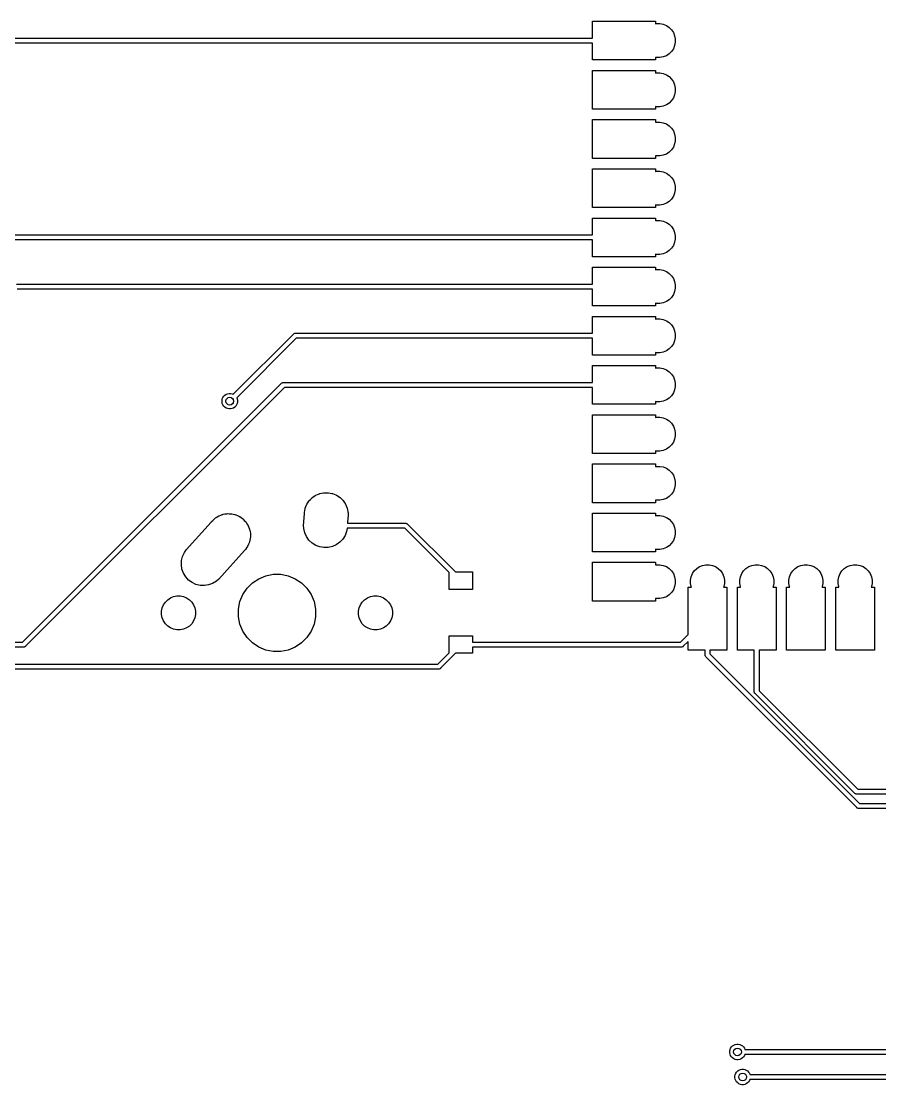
# Model space of a CAD drawing. Extents: x -662 to -203, y -195 to -58.
# Drawn here: x -588.7 to -544.3, y -112.5 to -57.6 of the extents above; entities that cross this region are included whole.
import ezdxf

# ---------------------------------------------------------------- set-up
doc = ezdxf.new("R2010")
doc.units = 0
doc.layers.add('BLACK', color=7, linetype='CONTINUOUS')

msp = doc.modelspace()

# ---------------------------------------------------------------- linework, layer by layer
at = {"layer": 'BLACK', "linetype": 'CONTINUOUS'}
for p, q in [((-559.18, -58.4708), (-559.18, -57.5978)), ((-559.18, -57.5978), (-555.93, -57.5978)), ((-555.93, -57.5978), (-555.93, -57.7348)), ((-555.93, -57.7348), (-555.864, -57.7215)), ((-555.864, -57.7215), (-555.691, -57.7215)), ((-555.691, -57.7215), (-555.522, -57.7552)), ((-555.522, -57.7552), (-555.362, -57.8212)), ((-555.362, -57.8212), (-555.219, -57.9171)), ((-555.219, -57.9171), (-555.097, -58.0392)), ((-555.097, -58.0392), (-555.001, -58.1827)), ((-555.001, -58.1827), (-554.935, -58.3422)), ((-614.316, -58.4708), (-559.18, -58.4708)), ((-559.18, -58.7248), (-614.269, -58.7248)), ((-559.18, -59.5978), (-559.18, -58.7248)), ((-554.935, -58.3422), (-554.901, -58.5115)), ((-554.901, -58.6841), (-554.935, -58.8534)), ((-554.901, -58.5115), (-554.901, -58.6841)), ((-555.219, -59.2785), (-555.362, -59.3744)), ((-555.097, -59.1564), (-555.219, -59.2785)), ((-555.001, -59.0129), (-555.097, -59.1564)), ((-554.935, -58.8534), (-555.001, -59.0129)), ((-555.93, -59.5978), (-559.18, -59.5978)), ((-555.864, -59.4741), (-555.93, -59.4608)), ((-555.93, -59.4608), (-555.93, -59.5978)), ((-555.691, -59.4741), (-555.864, -59.4741)), ((-555.522, -59.4404), (-555.691, -59.4741)), ((-555.362, -59.3744), (-555.522, -59.4404)), ((-559.18, -62.1378), (-559.18, -60.1378)), ((-559.18, -60.1378), (-555.93, -60.1378)), ((-555.93, -60.1378), (-555.93, -60.2748)), ((-555.93, -60.2748), (-555.864, -60.2615)), ((-555.864, -60.2615), (-555.691, -60.2615)), ((-555.691, -60.2615), (-555.522, -60.2952)), ((-555.522, -60.2952), (-555.362, -60.3612)), ((-555.362, -60.3612), (-555.219, -60.4571)), ((-555.219, -60.4571), (-555.097, -60.5792)), ((-555.097, -60.5792), (-555.001, -60.7227)), ((-555.001, -60.7227), (-554.935, -60.8822)), ((-554.935, -60.8822), (-554.901, -61.0515)), ((-554.935, -61.3934), (-555.001, -61.5529)), ((-554.901, -61.2241), (-554.935, -61.3934)), ((-554.901, -61.0515), (-554.901, -61.2241)), ((-555.864, -62.0141), (-555.93, -62.0008)), ((-555.93, -62.0008), (-555.93, -62.1378)), ((-555.691, -62.0141), (-555.864, -62.0141)), ((-555.522, -61.9804), (-555.691, -62.0141)), ((-555.362, -61.9144), (-555.522, -61.9804)), ((-555.219, -61.8185), (-555.362, -61.9144)), ((-555.097, -61.6964), (-555.219, -61.8185)), ((-555.001, -61.5529), (-555.097, -61.6964)), ((-555.93, -62.1378), (-559.18, -62.1378)), ((-559.18, -64.6778), (-559.18, -62.6778)), ((-559.18, -62.6778), (-555.93, -62.6778)), ((-555.93, -62.6778), (-555.93, -62.8148)), ((-555.93, -62.8148), (-555.864, -62.8015)), ((-555.864, -62.8015), (-555.691, -62.8015)), ((-555.691, -62.8015), (-555.522, -62.8352)), ((-555.522, -62.8352), (-555.362, -62.9012)), ((-555.362, -62.9012), (-555.219, -62.9971)), ((-555.219, -62.9971), (-555.097, -63.1192)), ((-555.097, -63.1192), (-555.001, -63.2627)), ((-555.001, -63.2627), (-554.935, -63.4222)), ((-554.935, -63.4222), (-554.901, -63.5915)), ((-554.901, -63.5915), (-554.901, -63.7641)), ((-555.097, -64.2364), (-555.219, -64.3585)), ((-555.001, -64.0929), (-555.097, -64.2364)), ((-554.935, -63.9334), (-555.001, -64.0929)), ((-554.901, -63.7641), (-554.935, -63.9334)), ((-555.93, -64.6778), (-559.18, -64.6778)), ((-555.864, -64.5541), (-555.93, -64.5408)), ((-555.93, -64.5408), (-555.93, -64.6778)), ((-555.691, -64.5541), (-555.864, -64.5541)), ((-555.522, -64.5204), (-555.691, -64.5541)), ((-555.362, -64.4544), (-555.522, -64.5204)), ((-555.219, -64.3585), (-555.362, -64.4544)), ((-559.18, -67.2178), (-559.18, -65.2178)), ((-559.18, -65.2178), (-555.93, -65.2178)), ((-555.93, -65.2178), (-555.93, -65.3548)), ((-555.93, -65.3548), (-555.864, -65.3415)), ((-555.864, -65.3415), (-555.691, -65.3415)), ((-555.691, -65.3415), (-555.522, -65.3752)), ((-555.522, -65.3752), (-555.362, -65.4412)), ((-555.362, -65.4412), (-555.219, -65.5371)), ((-555.219, -65.5371), (-555.097, -65.6592)), ((-555.097, -65.6592), (-555.001, -65.8027)), ((-555.001, -65.8027), (-554.935, -65.9622)), ((-554.935, -65.9622), (-554.901, -66.1315)), ((-554.901, -66.3041), (-554.935, -66.4734)), ((-554.901, -66.1315), (-554.901, -66.3041)), ((-555.362, -66.9944), (-555.522, -67.0604)), ((-555.219, -66.8985), (-555.362, -66.9944)), ((-555.097, -66.7764), (-555.219, -66.8985)), ((-555.001, -66.6329), (-555.097, -66.7764)), ((-554.935, -66.4734), (-555.001, -66.6329)), ((-555.93, -67.2178), (-559.18, -67.2178)), ((-555.864, -67.0941), (-555.93, -67.0808)), ((-555.93, -67.0808), (-555.93, -67.2178)), ((-555.691, -67.0941), (-555.864, -67.0941)), ((-555.522, -67.0604), (-555.691, -67.0941)), ((-559.18, -68.6308), (-559.18, -67.7578)), ((-559.18, -67.7578), (-555.93, -67.7578)), ((-555.93, -67.7578), (-555.93, -67.8948)), ((-555.93, -67.8948), (-555.864, -67.8815)), ((-555.864, -67.8815), (-555.691, -67.8815)), ((-555.691, -67.8815), (-555.522, -67.9152)), ((-555.522, -67.9152), (-555.362, -67.9812)), ((-555.362, -67.9812), (-555.219, -68.0771)), ((-555.219, -68.0771), (-555.097, -68.1992)), ((-605.426, -68.6308), (-559.18, -68.6308)), ((-555.097, -68.1992), (-555.001, -68.3427)), ((-555.001, -68.3427), (-554.935, -68.5022)), ((-554.935, -68.5022), (-554.901, -68.6715)), ((-559.18, -68.8848), (-605.379, -68.8848)), ((-559.18, -69.7578), (-559.18, -68.8848)), ((-555.001, -69.1729), (-555.097, -69.3164)), ((-554.935, -69.0134), (-555.001, -69.1729)), ((-554.901, -68.8441), (-554.935, -69.0134)), ((-554.901, -68.6715), (-554.901, -68.8441)), ((-555.864, -69.6341), (-555.93, -69.6208)), ((-555.93, -69.6208), (-555.93, -69.7578)), ((-555.691, -69.6341), (-555.864, -69.6341)), ((-555.522, -69.6004), (-555.691, -69.6341)), ((-555.362, -69.5344), (-555.522, -69.6004)), ((-555.219, -69.4385), (-555.362, -69.5344)), ((-555.097, -69.3164), (-555.219, -69.4385)), ((-555.93, -69.7578), (-559.18, -69.7578)), ((-559.18, -71.1708), (-559.18, -70.2978)), ((-559.18, -70.2978), (-555.93, -70.2978)), ((-555.93, -70.2978), (-555.93, -70.4348)), ((-555.93, -70.4348), (-555.864, -70.4215)), ((-555.864, -70.4215), (-555.691, -70.4215)), ((-555.691, -70.4215), (-555.522, -70.4552)), ((-555.522, -70.4552), (-555.362, -70.5212)), ((-555.362, -70.5212), (-555.219, -70.6171)), ((-555.219, -70.6171), (-555.097, -70.7392)), ((-555.097, -70.7392), (-555.001, -70.8827)), ((-588.916, -71.1708), (-559.18, -71.1708)), ((-555.001, -70.8827), (-554.935, -71.0422)), ((-554.935, -71.0422), (-554.901, -71.2115)), ((-554.901, -71.3841), (-554.935, -71.5534)), ((-554.901, -71.2115), (-554.901, -71.3841)), ((-559.18, -71.4248), (-588.869, -71.4248)), ((-559.18, -72.2978), (-559.18, -71.4248)), ((-555.097, -71.8564), (-555.219, -71.9785)), ((-555.001, -71.7129), (-555.097, -71.8564)), ((-554.935, -71.5534), (-555.001, -71.7129)), ((-555.93, -72.2978), (-559.18, -72.2978)), ((-555.864, -72.1741), (-555.93, -72.1608)), ((-555.93, -72.1608), (-555.93, -72.2978)), ((-555.691, -72.1741), (-555.864, -72.1741)), ((-555.522, -72.1404), (-555.691, -72.1741)), ((-555.362, -72.0744), (-555.522, -72.1404)), ((-555.219, -71.9785), (-555.362, -72.0744)), ((-559.18, -73.7108), (-559.18, -72.8378)), ((-559.18, -72.8378), (-555.93, -72.8378)), ((-555.93, -72.8378), (-555.93, -72.9748)), ((-555.93, -72.9748), (-555.864, -72.9615)), ((-555.864, -72.9615), (-555.691, -72.9615)), ((-555.691, -72.9615), (-555.522, -72.9952)), ((-555.522, -72.9952), (-555.362, -73.0612)), ((-555.362, -73.0612), (-555.219, -73.1571)), ((-555.219, -73.1571), (-555.097, -73.2792)), ((-555.097, -73.2792), (-555.001, -73.4227)), ((-555.001, -73.4227), (-554.935, -73.5822)), ((-554.935, -73.5822), (-554.901, -73.7515)), ((-577.722, -76.8572), (-574.617, -73.7524)), ((-574.47, -73.9648), (-577.542, -77.0369)), ((-574.617, -73.7524), (-574.613, -73.7476)), ((-574.613, -73.7476), (-574.593, -73.7317)), ((-574.593, -73.7317), (-574.571, -73.7199)), ((-574.571, -73.7199), (-574.547, -73.7126)), ((-574.547, -73.7126), (-574.529, -73.7108)), ((-574.529, -73.7108), (-574.523, -73.7102)), ((-574.529, -73.7108), (-574.529, -73.7108)), ((-574.523, -73.7102), (-574.516, -73.7108)), ((-574.516, -73.7108), (-559.18, -73.7108)), ((-559.18, -73.9648), (-574.47, -73.9648)), ((-559.18, -74.8378), (-559.18, -73.9648)), ((-554.935, -74.0934), (-555.001, -74.2529)), ((-554.901, -73.9241), (-554.935, -74.0934)), ((-554.901, -73.7515), (-554.901, -73.9241)), ((-555.522, -74.6804), (-555.691, -74.7141)), ((-555.362, -74.6144), (-555.522, -74.6804)), ((-555.219, -74.5185), (-555.362, -74.6144)), ((-555.097, -74.3964), (-555.219, -74.5185)), ((-555.001, -74.2529), (-555.097, -74.3964)), ((-555.93, -74.8378), (-559.18, -74.8378)), ((-555.864, -74.7141), (-555.93, -74.7008)), ((-555.93, -74.7008), (-555.93, -74.8378)), ((-555.691, -74.7141), (-555.864, -74.7141)), ((-559.18, -76.2508), (-559.18, -75.3778)), ((-559.18, -75.3778), (-555.93, -75.3778)), ((-555.93, -75.3778), (-555.93, -75.5148)), ((-555.93, -75.5148), (-555.864, -75.5015)), ((-555.864, -75.5015), (-555.691, -75.5015)), ((-555.691, -75.5015), (-555.522, -75.5352)), ((-555.522, -75.5352), (-555.362, -75.6012)), ((-555.362, -75.6012), (-555.219, -75.6971)), ((-555.219, -75.6971), (-555.097, -75.8192)), ((-588.595, -89.661), (-575.226, -76.2924)), ((-575.226, -76.2924), (-575.222, -76.2876)), ((-575.222, -76.2876), (-575.203, -76.2717)), ((-575.203, -76.2717), (-575.181, -76.2599)), ((-575.181, -76.2599), (-575.157, -76.2526)), ((-575.157, -76.2526), (-575.138, -76.2508)), ((-575.138, -76.2508), (-575.132, -76.2502)), ((-575.132, -76.2502), (-575.126, -76.2508)), ((-575.126, -76.2508), (-559.18, -76.2508)), ((-555.097, -75.8192), (-555.001, -75.9627)), ((-555.001, -75.9627), (-554.935, -76.1222)), ((-554.935, -76.1222), (-554.901, -76.2915)), ((-554.901, -76.2915), (-554.901, -76.4641)), ((-575.08, -76.5048), (-588.448, -89.8734)), ((-578.156, -76.9053), (-578.09, -76.8615)), ((-578.09, -76.8615), (-578.017, -76.8314)), ((-578.017, -76.8314), (-577.94, -76.816)), ((-577.94, -76.816), (-577.861, -76.816)), ((-577.861, -76.816), (-577.784, -76.8314)), ((-577.784, -76.8314), (-577.722, -76.8572)), ((-559.18, -76.5048), (-575.08, -76.5048)), ((-559.18, -77.3778), (-559.18, -76.5048)), ((-555.001, -76.7929), (-555.097, -76.9364)), ((-554.935, -76.6334), (-555.001, -76.7929)), ((-554.901, -76.4641), (-554.935, -76.6334)), ((-578.301, -77.1766), (-578.285, -77.0993)), ((-578.301, -77.2554), (-578.301, -77.1766)), ((-578.285, -77.3327), (-578.301, -77.2554)), ((-578.285, -77.0993), (-578.255, -77.0265)), ((-578.255, -77.4055), (-578.285, -77.3327)), ((-578.255, -77.0265), (-578.212, -76.961)), ((-578.212, -77.471), (-578.255, -77.4055)), ((-578.212, -76.961), (-578.156, -76.9053)), ((-577.546, -77.4055), (-577.59, -77.471)), ((-577.516, -77.3327), (-577.546, -77.4055)), ((-577.542, -77.0369), (-577.516, -77.0993)), ((-577.516, -77.0993), (-577.501, -77.1766)), ((-577.501, -77.2554), (-577.516, -77.3327)), ((-577.501, -77.1766), (-577.501, -77.2554)), ((-555.93, -77.3778), (-559.18, -77.3778)), ((-555.864, -77.2541), (-555.93, -77.2408)), ((-555.93, -77.2408), (-555.93, -77.3778)), ((-555.691, -77.2541), (-555.864, -77.2541)), ((-555.522, -77.2204), (-555.691, -77.2541)), ((-555.362, -77.1544), (-555.522, -77.2204)), ((-555.219, -77.0585), (-555.362, -77.1544)), ((-555.097, -76.9364), (-555.219, -77.0585)), ((-578.156, -77.5267), (-578.212, -77.471)), ((-578.09, -77.5705), (-578.156, -77.5267)), ((-578.017, -77.6006), (-578.09, -77.5705)), ((-577.94, -77.616), (-578.017, -77.6006)), ((-577.861, -77.616), (-577.94, -77.616)), ((-577.784, -77.6006), (-577.861, -77.616)), ((-577.711, -77.5705), (-577.784, -77.6006)), ((-577.646, -77.5267), (-577.711, -77.5705)), ((-577.59, -77.471), (-577.646, -77.5267)), ((-559.18, -79.9178), (-559.18, -77.9178)), ((-559.18, -77.9178), (-555.93, -77.9178)), ((-555.93, -77.9178), (-555.93, -78.0548)), ((-555.93, -78.0548), (-555.864, -78.0415)), ((-555.864, -78.0415), (-555.691, -78.0415)), ((-555.691, -78.0415), (-555.522, -78.0752)), ((-555.522, -78.0752), (-555.362, -78.1412)), ((-555.362, -78.1412), (-555.219, -78.2371)), ((-555.219, -78.2371), (-555.097, -78.3592)), ((-555.097, -78.3592), (-555.001, -78.5027)), ((-555.001, -78.5027), (-554.935, -78.6622)), ((-554.935, -78.6622), (-554.901, -78.8315)), ((-554.901, -79.0041), (-554.935, -79.1734)), ((-554.901, -78.8315), (-554.901, -79.0041)), ((-555.219, -79.5985), (-555.362, -79.6944)), ((-555.097, -79.4764), (-555.219, -79.5985)), ((-555.001, -79.3329), (-555.097, -79.4764)), ((-554.935, -79.1734), (-555.001, -79.3329)), ((-555.93, -79.9178), (-559.18, -79.9178)), ((-555.864, -79.7941), (-555.93, -79.7808)), ((-555.93, -79.7808), (-555.93, -79.9178)), ((-555.691, -79.7941), (-555.864, -79.7941)), ((-555.522, -79.7604), (-555.691, -79.7941)), ((-555.362, -79.6944), (-555.522, -79.7604)), ((-559.18, -82.4578), (-559.18, -80.4578)), ((-559.18, -80.4578), (-555.93, -80.4578)), ((-555.93, -80.4578), (-555.93, -80.5948)), ((-555.93, -80.5948), (-555.864, -80.5815)), ((-555.864, -80.5815), (-555.691, -80.5815)), ((-555.691, -80.5815), (-555.522, -80.6152)), ((-555.522, -80.6152), (-555.362, -80.6812)), ((-555.362, -80.6812), (-555.219, -80.7771)), ((-555.219, -80.7771), (-555.097, -80.8992)), ((-555.097, -80.8992), (-555.001, -81.0427)), ((-555.001, -81.0427), (-554.935, -81.2022)), ((-554.935, -81.2022), (-554.901, -81.3715)), ((-554.935, -81.7134), (-555.001, -81.8729)), ((-554.901, -81.5441), (-554.935, -81.7134)), ((-554.901, -81.3715), (-554.901, -81.5441)), ((-573.817, -82.3795), (-573.805, -82.3674)), ((-573.805, -82.3674), (-573.796, -82.3536)), ((-573.796, -82.3536), (-573.73, -82.2869)), ((-573.73, -82.2869), (-573.665, -82.2183)), ((-573.665, -82.2183), (-573.651, -82.2086)), ((-573.651, -82.2086), (-573.64, -82.1969)), ((-573.64, -82.1969), (-573.561, -82.1445)), ((-573.561, -82.1445), (-573.484, -82.0898)), ((-573.484, -82.0898), (-573.469, -82.083)), ((-573.469, -82.083), (-573.455, -82.0737)), ((-573.455, -82.0737), (-573.368, -82.0376)), ((-573.368, -82.0376), (-573.282, -81.999)), ((-573.282, -81.999), (-573.266, -81.9953)), ((-573.266, -81.9953), (-573.251, -81.9889)), ((-573.251, -81.9889), (-573.158, -81.9705)), ((-573.158, -81.9705), (-573.066, -81.9494)), ((-573.066, -81.9494), (-573.05, -81.9489)), ((-573.05, -81.9489), (-573.033, -81.9457)), ((-573.033, -81.9457), (-572.939, -81.9457)), ((-572.939, -81.9457), (-572.845, -81.9429)), ((-572.845, -81.9429), (-572.828, -81.9457)), ((-572.828, -81.9457), (-572.812, -81.9457)), ((-572.812, -81.9457), (-572.719, -81.9641)), ((-572.719, -81.9641), (-572.626, -81.9798)), ((-572.626, -81.9798), (-572.611, -81.9857)), ((-572.611, -81.9857), (-572.594, -81.9889)), ((-572.594, -81.9889), (-572.507, -82.025)), ((-572.507, -82.025), (-572.419, -82.0585)), ((-572.419, -82.0585), (-572.405, -82.0674)), ((-572.405, -82.0674), (-572.39, -82.0737)), ((-572.39, -82.0737), (-572.311, -82.1261)), ((-572.311, -82.1261), (-572.231, -82.1762)), ((-572.231, -82.1762), (-572.219, -82.1876)), ((-572.219, -82.1876), (-572.205, -82.1969)), ((-572.205, -82.1969), (-572.139, -82.2635)), ((-572.139, -82.2635), (-572.07, -82.3282)), ((-572.07, -82.3282), (-572.06, -82.3418)), ((-572.06, -82.3418), (-572.049, -82.3536)), ((-572.049, -82.3536), (-571.996, -82.432)), ((-555.864, -82.3341), (-555.93, -82.3208)), ((-555.93, -82.3208), (-555.93, -82.4578)), ((-555.691, -82.3341), (-555.864, -82.3341)), ((-555.522, -82.3004), (-555.691, -82.3341)), ((-555.362, -82.2344), (-555.522, -82.3004)), ((-555.219, -82.1385), (-555.362, -82.2344)), ((-555.097, -82.0164), (-555.219, -82.1385)), ((-555.001, -81.8729), (-555.097, -82.0164)), ((-574.047, -82.9599), (-574.029, -82.8674)), ((-574.029, -82.8674), (-574.013, -82.7744)), ((-574.013, -82.7744), (-574.007, -82.7589)), ((-574.007, -82.7589), (-574.004, -82.7425)), ((-574.004, -82.7425), (-573.968, -82.6554)), ((-573.968, -82.6554), (-573.935, -82.5673)), ((-573.935, -82.5673), (-573.926, -82.5532)), ((-573.926, -82.5532), (-573.919, -82.5378)), ((-573.919, -82.5378), (-573.867, -82.4594)), ((-573.867, -82.4594), (-573.817, -82.3795)), ((-571.996, -82.432), (-571.941, -82.5088)), ((-571.941, -82.5088), (-571.935, -82.524)), ((-571.935, -82.524), (-571.925, -82.5378)), ((-571.925, -82.5378), (-571.889, -82.625)), ((-571.889, -82.625), (-571.851, -82.711)), ((-571.851, -82.711), (-571.847, -82.7272)), ((-571.847, -82.7272), (-571.841, -82.7425)), ((-571.841, -82.7425), (-571.822, -82.8351)), ((-571.822, -82.8351), (-571.801, -82.927)), ((-555.93, -82.4578), (-559.18, -82.4578)), ((-580.147, -84.9005), (-578.853, -83.459)), ((-578.853, -83.459), (-578.836, -83.4336)), ((-578.836, -83.4336), (-578.779, -83.3767)), ((-578.779, -83.3767), (-578.763, -83.3582)), ((-578.763, -83.3582), (-578.74, -83.3377)), ((-578.74, -83.3377), (-578.68, -83.2769)), ((-578.68, -83.2769), (-578.659, -83.263)), ((-578.659, -83.263), (-578.64, -83.2461)), ((-578.64, -83.2461), (-578.567, -83.2015)), ((-578.567, -83.2015), (-578.495, -83.1537)), ((-578.495, -83.1537), (-578.472, -83.1442)), ((-578.472, -83.1442), (-578.451, -83.1312)), ((-578.451, -83.1312), (-578.37, -83.1019)), ((-578.37, -83.1019), (-578.291, -83.0689)), ((-578.291, -83.0689), (-578.266, -83.0641)), ((-578.266, -83.0641), (-578.243, -83.0555)), ((-578.243, -83.0555), (-578.158, -83.0425)), ((-578.158, -83.0425), (-578.073, -83.0257)), ((-578.073, -83.0257), (-578.048, -83.0257)), ((-578.048, -83.0257), (-578.024, -83.0219)), ((-578.024, -83.0219), (-577.938, -83.0257)), ((-577.938, -83.0257), (-577.852, -83.0257)), ((-577.852, -83.0257), (-577.827, -83.0306)), ((-577.827, -83.0306), (-577.802, -83.0317)), ((-577.802, -83.0317), (-577.719, -83.0522)), ((-577.719, -83.0522), (-577.634, -83.0689)), ((-577.634, -83.0689), (-577.611, -83.0785)), ((-577.611, -83.0785), (-577.587, -83.0844)), ((-577.587, -83.0844), (-577.509, -83.1208)), ((-577.509, -83.1208), (-577.43, -83.1537)), ((-577.43, -83.1537), (-577.409, -83.1676)), ((-577.409, -83.1676), (-577.386, -83.1782)), ((-577.386, -83.1782), (-577.317, -83.2291)), ((-577.317, -83.2291), (-577.245, -83.2769)), ((-577.245, -83.2769), (-577.228, -83.2945)), ((-577.228, -83.2945), (-577.207, -83.3093)), ((-577.207, -83.3093), (-577.149, -83.3728)), ((-577.149, -83.3728), (-577.089, -83.4336)), ((-577.089, -83.4336), (-577.075, -83.4543)), ((-577.075, -83.4543), (-577.058, -83.4728)), ((-577.058, -83.4728), (-577.013, -83.5463)), ((-574.089, -83.6284), (-574.047, -83.032)), ((-574.047, -83.032), (-574.047, -82.9599)), ((-571.805, -83.2197), (-571.826, -83.5237)), ((-571.797, -83.1815), (-571.805, -83.2197)), ((-571.801, -82.927), (-571.801, -82.9436)), ((-571.801, -82.9436), (-571.797, -82.9599)), ((-571.797, -82.9599), (-571.797, -83.0542)), ((-571.797, -83.0542), (-571.796, -83.093)), ((-571.796, -83.093), (-571.797, -83.1094)), ((-571.797, -83.1094), (-571.797, -83.1815)), ((-559.18, -84.9978), (-559.18, -82.9978)), ((-559.18, -82.9978), (-555.93, -82.9978)), ((-555.93, -82.9978), (-555.93, -83.1348)), ((-555.93, -83.1348), (-555.864, -83.1215)), ((-555.864, -83.1215), (-555.691, -83.1215)), ((-555.691, -83.1215), (-555.522, -83.1552)), ((-555.522, -83.1552), (-555.362, -83.2212)), ((-555.362, -83.2212), (-555.219, -83.3171)), ((-555.219, -83.3171), (-555.097, -83.4392)), ((-555.097, -83.4392), (-555.001, -83.5827)), ((-577.013, -83.5463), (-576.965, -83.6178)), ((-576.965, -83.6178), (-576.956, -83.6409)), ((-576.956, -83.6409), (-576.943, -83.6623)), ((-576.943, -83.6623), (-576.914, -83.7431)), ((-576.914, -83.7431), (-576.881, -83.8225)), ((-576.881, -83.8225), (-576.876, -83.847)), ((-576.876, -83.847), (-576.867, -83.8705)), ((-576.867, -83.8705), (-576.854, -83.9556)), ((-576.854, -83.9556), (-576.837, -84.0399)), ((-574.084, -83.7944), (-574.089, -83.6284)), ((-574.034, -84.0104), (-574.084, -83.7944)), ((-573.943, -84.2126), (-574.034, -84.0104)), ((-571.871, -83.947), (-571.95, -84.1541)), ((-571.844, -83.7832), (-571.871, -83.947)), ((-571.843, -83.7777), (-571.844, -83.7832)), ((-568.865, -83.7777), (-571.843, -83.7777)), ((-571.826, -83.5237), (-568.819, -83.5237)), ((-566.575, -86.0676), (-568.865, -83.7777)), ((-568.819, -83.5237), (-568.813, -83.5231)), ((-568.813, -83.5231), (-568.807, -83.5237)), ((-568.807, -83.5237), (-568.788, -83.5255)), ((-568.788, -83.5255), (-568.764, -83.5328)), ((-568.764, -83.5328), (-568.742, -83.5446)), ((-568.742, -83.5446), (-568.723, -83.5605)), ((-568.723, -83.5605), (-568.719, -83.5653)), ((-568.719, -83.5653), (-566.246, -86.038)), ((-555.001, -83.5827), (-554.935, -83.7422)), ((-554.935, -83.7422), (-554.901, -83.9115)), ((-554.901, -83.9115), (-554.901, -84.0841)), ((-576.896, -84.5262), (-576.933, -84.6042)), ((-576.89, -84.5019), (-576.896, -84.5262)), ((-576.881, -84.4788), (-576.89, -84.5019)), ((-576.864, -84.3945), (-576.881, -84.4788)), ((-576.843, -84.311), (-576.864, -84.3945)), ((-576.842, -84.286), (-576.843, -84.311)), ((-576.837, -84.2615), (-576.842, -84.286)), ((-576.837, -84.0399), (-576.837, -84.0649)), ((-576.837, -84.0649), (-576.834, -84.0896)), ((-576.834, -84.0896), (-576.837, -84.1755)), ((-576.837, -84.1755), (-576.837, -84.2615)), ((-573.815, -84.3932), (-573.943, -84.2126)), ((-573.654, -84.5452), (-573.815, -84.3932)), ((-573.466, -84.6629), (-573.654, -84.5452)), ((-572.22, -84.5031), (-572.401, -84.6316)), ((-572.068, -84.3419), (-572.22, -84.5031)), ((-571.95, -84.1541), (-572.068, -84.3419)), ((-555.097, -84.5564), (-555.219, -84.6785)), ((-555.001, -84.4129), (-555.097, -84.5564)), ((-554.935, -84.2534), (-555.001, -84.4129)), ((-554.901, -84.0841), (-554.935, -84.2534)), ((-580.339, -85.2352), (-580.245, -85.0344)), ((-580.245, -85.0344), (-580.147, -84.9005)), ((-577.145, -84.9246), (-578.472, -86.4032)), ((-577.089, -84.8678), (-577.145, -84.9246)), ((-577.041, -84.7964), (-577.089, -84.8678)), ((-576.99, -84.727), (-577.041, -84.7964)), ((-576.979, -84.7043), (-576.99, -84.727)), ((-576.965, -84.6836), (-576.979, -84.7043)), ((-576.933, -84.6042), (-576.965, -84.6836)), ((-573.259, -84.7416), (-573.466, -84.6629)), ((-573.04, -84.7785), (-573.259, -84.7416)), ((-572.819, -84.772), (-573.04, -84.7785)), ((-572.603, -84.7224), (-572.819, -84.772)), ((-572.401, -84.6316), (-572.603, -84.7224)), ((-555.93, -84.9978), (-559.18, -84.9978)), ((-555.864, -84.8741), (-555.93, -84.8608)), ((-555.93, -84.8608), (-555.93, -84.9978)), ((-555.691, -84.8741), (-555.864, -84.8741)), ((-555.522, -84.8404), (-555.691, -84.8741)), ((-555.362, -84.7744), (-555.522, -84.8404)), ((-555.219, -84.6785), (-555.362, -84.7744)), ((-580.401, -85.6718), (-580.391, -85.4504)), ((-580.368, -85.8909), (-580.401, -85.6718)), ((-580.391, -85.4504), (-580.339, -85.2352)), ((-559.18, -87.5378), (-559.18, -85.5378)), ((-559.18, -85.5378), (-555.93, -85.5378)), ((-555.93, -85.5378), (-555.93, -85.6748)), ((-555.93, -85.6748), (-555.864, -85.6615)), ((-555.864, -85.6615), (-555.691, -85.6615)), ((-555.691, -85.6615), (-555.522, -85.6952)), ((-553.493, -85.6952), (-553.324, -85.6615)), ((-553.324, -85.6615), (-553.151, -85.6615)), ((-553.151, -85.6615), (-552.982, -85.6952)), ((-550.953, -85.6952), (-550.784, -85.6615)), ((-550.784, -85.6615), (-550.611, -85.6615)), ((-550.611, -85.6615), (-550.442, -85.6952)), ((-548.413, -85.6952), (-548.244, -85.6615)), ((-548.244, -85.6615), (-548.071, -85.6615)), ((-548.071, -85.6615), (-547.902, -85.6952)), ((-545.873, -85.6952), (-545.704, -85.6615)), ((-545.704, -85.6615), (-545.531, -85.6615)), ((-545.531, -85.6615), (-545.362, -85.6952)), ((-580.292, -86.0991), (-580.368, -85.8909)), ((-580.177, -86.2886), (-580.292, -86.0991)), ((-576.044, -86.2334), (-575.659, -86.1568)), ((-575.659, -86.1568), (-575.266, -86.1568)), ((-575.266, -86.1568), (-574.881, -86.2334)), ((-566.575, -86.938), (-566.575, -86.0676)), ((-566.246, -86.038), (-565.375, -86.038)), ((-565.375, -86.038), (-565.375, -86.938)), ((-555.522, -85.6952), (-555.362, -85.7612)), ((-555.362, -85.7612), (-555.219, -85.8571)), ((-555.219, -85.8571), (-555.097, -85.9792)), ((-555.097, -85.9792), (-555.001, -86.1227)), ((-555.001, -86.1227), (-554.935, -86.2822)), ((-554.08, -86.2822), (-554.014, -86.1227)), ((-554.014, -86.1227), (-553.918, -85.9792)), ((-553.918, -85.9792), (-553.796, -85.8571)), ((-553.796, -85.8571), (-553.652, -85.7612)), ((-553.652, -85.7612), (-553.493, -85.6952)), ((-552.982, -85.6952), (-552.822, -85.7612)), ((-552.822, -85.7612), (-552.679, -85.8571)), ((-552.679, -85.8571), (-552.557, -85.9792)), ((-552.557, -85.9792), (-552.461, -86.1227)), ((-552.461, -86.1227), (-552.395, -86.2822)), ((-551.54, -86.2822), (-551.474, -86.1227)), ((-551.474, -86.1227), (-551.378, -85.9792)), ((-551.378, -85.9792), (-551.256, -85.8571)), ((-551.256, -85.8571), (-551.112, -85.7612)), ((-551.112, -85.7612), (-550.953, -85.6952)), ((-550.442, -85.6952), (-550.282, -85.7612)), ((-550.282, -85.7612), (-550.139, -85.8571)), ((-550.139, -85.8571), (-550.017, -85.9792)), ((-550.017, -85.9792), (-549.921, -86.1227)), ((-549.921, -86.1227), (-549.855, -86.2822)), ((-549, -86.2822), (-548.934, -86.1227)), ((-548.934, -86.1227), (-548.838, -85.9792)), ((-548.838, -85.9792), (-548.716, -85.8571)), ((-548.716, -85.8571), (-548.572, -85.7612)), ((-548.572, -85.7612), (-548.413, -85.6952)), ((-547.902, -85.6952), (-547.742, -85.7612)), ((-547.742, -85.7612), (-547.599, -85.8571)), ((-547.599, -85.8571), (-547.477, -85.9792)), ((-547.477, -85.9792), (-547.381, -86.1227)), ((-547.381, -86.1227), (-547.315, -86.2822)), ((-546.46, -86.2822), (-546.394, -86.1227)), ((-546.394, -86.1227), (-546.298, -85.9792)), ((-546.298, -85.9792), (-546.176, -85.8571)), ((-546.176, -85.8571), (-546.032, -85.7612)), ((-546.032, -85.7612), (-545.873, -85.6952)), ((-545.362, -85.6952), (-545.202, -85.7612)), ((-545.202, -85.7612), (-545.059, -85.8571)), ((-545.059, -85.8571), (-544.937, -85.9792)), ((-544.937, -85.9792), (-544.841, -86.1227)), ((-544.841, -86.1227), (-544.775, -86.2822)), ((-580.027, -86.4521), (-580.177, -86.2886)), ((-579.849, -86.5832), (-580.027, -86.4521)), ((-579.648, -86.677), (-579.849, -86.5832)), ((-579.433, -86.7297), (-579.648, -86.677)), ((-579.211, -86.7395), (-579.433, -86.7297)), ((-578.992, -86.7059), (-579.211, -86.7395)), ((-578.784, -86.6302), (-578.992, -86.7059)), ((-578.594, -86.5153), (-578.784, -86.6302)), ((-578.472, -86.4032), (-578.594, -86.5153)), ((-577.011, -86.8797), (-576.733, -86.6019)), ((-576.733, -86.6019), (-576.407, -86.3837)), ((-576.407, -86.3837), (-576.044, -86.2334)), ((-574.881, -86.2334), (-574.518, -86.3837)), ((-574.518, -86.3837), (-574.191, -86.6019)), ((-574.191, -86.6019), (-573.914, -86.8797)), ((-554.935, -86.2822), (-554.901, -86.4515)), ((-554.901, -86.6241), (-554.935, -86.7934)), ((-554.901, -86.4515), (-554.901, -86.6241)), ((-554.114, -86.4515), (-554.08, -86.2822)), ((-554.114, -86.6241), (-554.114, -86.4515)), ((-554.08, -86.7934), (-554.114, -86.6241)), ((-552.395, -86.2822), (-552.361, -86.4515)), ((-552.361, -86.6241), (-552.395, -86.7934)), ((-552.361, -86.4515), (-552.361, -86.6241)), ((-551.574, -86.4515), (-551.54, -86.2822)), ((-551.574, -86.6241), (-551.574, -86.4515)), ((-551.54, -86.7934), (-551.574, -86.6241)), ((-549.855, -86.2822), (-549.821, -86.4515)), ((-549.821, -86.6241), (-549.855, -86.7934)), ((-549.821, -86.4515), (-549.821, -86.6241)), ((-549.034, -86.4515), (-549, -86.2822)), ((-549.034, -86.6241), (-549.034, -86.4515)), ((-549, -86.7934), (-549.034, -86.6241)), ((-547.315, -86.2822), (-547.281, -86.4515)), ((-547.281, -86.6241), (-547.315, -86.7934)), ((-547.281, -86.4515), (-547.281, -86.6241)), ((-546.494, -86.4515), (-546.46, -86.2822)), ((-546.494, -86.6241), (-546.494, -86.4515)), ((-546.46, -86.7934), (-546.494, -86.6241)), ((-544.775, -86.2822), (-544.741, -86.4515)), ((-544.741, -86.6241), (-544.775, -86.7934)), ((-544.741, -86.4515), (-544.741, -86.6241)), ((-580.957, -87.3753), (-580.798, -87.3093)), ((-580.798, -87.3093), (-580.629, -87.2757)), ((-580.629, -87.2757), (-580.456, -87.2757)), ((-580.456, -87.2757), (-580.287, -87.3093)), ((-580.287, -87.3093), (-580.128, -87.3753)), ((-577.38, -87.5691), (-577.229, -87.2062)), ((-577.229, -87.2062), (-577.011, -86.8797)), ((-573.914, -86.8797), (-573.695, -87.2062)), ((-573.695, -87.2062), (-573.545, -87.5691)), ((-570.797, -87.3753), (-570.638, -87.3093)), ((-570.638, -87.3093), (-570.469, -87.2757)), ((-570.469, -87.2757), (-570.296, -87.2757)), ((-570.296, -87.2757), (-570.127, -87.3093)), ((-570.127, -87.3093), (-569.968, -87.3753)), ((-565.375, -86.938), (-566.575, -86.938)), ((-555.362, -87.3144), (-555.522, -87.3804)), ((-555.219, -87.2185), (-555.362, -87.3144)), ((-555.097, -87.0964), (-555.219, -87.2185)), ((-555.001, -86.9529), (-555.097, -87.0964)), ((-554.935, -86.7934), (-555.001, -86.9529)), ((-554.237, -89.2632), (-554.237, -86.8178)), ((-554.237, -86.8178), (-554.07, -86.8178)), ((-554.07, -86.8178), (-554.08, -86.7934)), ((-552.395, -86.7934), (-552.405, -86.8178)), ((-552.405, -86.8178), (-552.237, -86.8178)), ((-552.237, -86.8178), (-552.237, -90.0678)), ((-551.697, -90.0678), (-551.697, -86.8178)), ((-551.697, -86.8178), (-551.53, -86.8178)), ((-551.53, -86.8178), (-551.54, -86.7934)), ((-549.855, -86.7934), (-549.865, -86.8178)), ((-549.865, -86.8178), (-549.697, -86.8178)), ((-549.697, -86.8178), (-549.697, -90.0678)), ((-549.157, -90.0678), (-549.157, -86.8178)), ((-549.157, -86.8178), (-548.99, -86.8178)), ((-548.99, -86.8178), (-549, -86.7934)), ((-547.315, -86.7934), (-547.325, -86.8178)), ((-547.325, -86.8178), (-547.157, -86.8178)), ((-547.157, -86.8178), (-547.157, -90.0678)), ((-546.617, -90.0678), (-546.617, -86.8178)), ((-546.617, -86.8178), (-546.45, -86.8178)), ((-546.45, -86.8178), (-546.46, -86.7934)), ((-544.775, -86.7934), (-544.785, -86.8178)), ((-544.785, -86.8178), (-544.617, -86.8178)), ((-544.617, -86.8178), (-544.617, -90.0678)), ((-581.384, -87.8955), (-581.318, -87.7362)), ((-581.318, -87.7362), (-581.222, -87.5929)), ((-581.222, -87.5929), (-581.1, -87.471)), ((-581.1, -87.471), (-580.957, -87.3753)), ((-580.128, -87.3753), (-579.985, -87.471)), ((-579.985, -87.471), (-579.863, -87.5929)), ((-579.863, -87.5929), (-579.767, -87.7362)), ((-579.767, -87.7362), (-579.701, -87.8955)), ((-577.456, -87.9543), (-577.38, -87.5691)), ((-573.545, -87.5691), (-573.468, -87.9543)), ((-571.224, -87.8955), (-571.158, -87.7362)), ((-571.158, -87.7362), (-571.062, -87.5929)), ((-571.062, -87.5929), (-570.94, -87.471)), ((-570.94, -87.471), (-570.797, -87.3753)), ((-569.968, -87.3753), (-569.825, -87.471)), ((-569.825, -87.471), (-569.703, -87.5929)), ((-569.703, -87.5929), (-569.607, -87.7362)), ((-569.607, -87.7362), (-569.541, -87.8955)), ((-555.93, -87.5378), (-559.18, -87.5378)), ((-555.864, -87.4141), (-555.93, -87.4008)), ((-555.93, -87.4008), (-555.93, -87.5378)), ((-555.691, -87.4141), (-555.864, -87.4141)), ((-555.522, -87.3804), (-555.691, -87.4141)), ((-581.417, -88.0645), (-581.384, -87.8955)), ((-581.417, -88.2369), (-581.417, -88.0645)), ((-581.384, -88.4059), (-581.417, -88.2369)), ((-581.318, -88.5652), (-581.384, -88.4059)), ((-579.701, -88.4059), (-579.767, -88.5652)), ((-579.701, -87.8955), (-579.667, -88.0645)), ((-579.667, -88.2369), (-579.701, -88.4059)), ((-579.667, -88.0645), (-579.667, -88.2369)), ((-577.456, -88.3471), (-577.456, -87.9543)), ((-577.38, -88.7323), (-577.456, -88.3471)), ((-573.468, -88.3471), (-573.545, -88.7323)), ((-573.468, -87.9543), (-573.468, -88.3471)), ((-571.257, -88.0645), (-571.224, -87.8955)), ((-571.257, -88.2369), (-571.257, -88.0645)), ((-571.224, -88.4059), (-571.257, -88.2369)), ((-571.158, -88.5652), (-571.224, -88.4059)), ((-569.541, -88.4059), (-569.607, -88.5652)), ((-569.541, -87.8955), (-569.507, -88.0645)), ((-569.507, -88.2369), (-569.541, -88.4059)), ((-569.507, -88.0645), (-569.507, -88.2369)), ((-581.222, -88.7085), (-581.318, -88.5652)), ((-581.1, -88.8304), (-581.222, -88.7085)), ((-580.957, -88.9261), (-581.1, -88.8304)), ((-580.798, -88.9921), (-580.957, -88.9261)), ((-580.128, -88.9261), (-580.287, -88.9921)), ((-579.985, -88.8304), (-580.128, -88.9261)), ((-579.863, -88.7085), (-579.985, -88.8304)), ((-579.767, -88.5652), (-579.863, -88.7085)), ((-577.229, -89.0952), (-577.38, -88.7323)), ((-573.545, -88.7323), (-573.695, -89.0952)), ((-571.062, -88.7085), (-571.158, -88.5652)), ((-570.94, -88.8304), (-571.062, -88.7085)), ((-570.797, -88.9261), (-570.94, -88.8304)), ((-570.638, -88.9921), (-570.797, -88.9261)), ((-569.968, -88.9261), (-570.127, -88.9921)), ((-569.825, -88.8304), (-569.968, -88.9261)), ((-569.703, -88.7085), (-569.825, -88.8304)), ((-569.607, -88.5652), (-569.703, -88.7085)), ((-580.629, -89.0257), (-580.798, -88.9921)), ((-580.456, -89.0257), (-580.629, -89.0257)), ((-580.287, -88.9921), (-580.456, -89.0257)), ((-577.011, -89.4217), (-577.229, -89.0952)), ((-576.733, -89.6995), (-577.011, -89.4217)), ((-573.914, -89.4217), (-574.191, -89.6995)), ((-573.695, -89.0952), (-573.914, -89.4217)), ((-570.469, -89.0257), (-570.638, -88.9921)), ((-570.296, -89.0257), (-570.469, -89.0257)), ((-570.127, -88.9921), (-570.296, -89.0257)), ((-566.575, -90.2084), (-566.575, -89.338)), ((-566.575, -89.338), (-565.375, -89.338)), ((-565.375, -89.338), (-565.375, -89.661)), ((-554.635, -89.661), (-554.237, -89.2632)), ((-589.188, -89.661), (-588.595, -89.661)), ((-588.549, -89.915), (-589.188, -89.915)), ((-588.542, -89.9156), (-588.549, -89.915)), ((-588.536, -89.915), (-588.542, -89.9156)), ((-588.518, -89.9132), (-588.536, -89.915)), ((-588.494, -89.9059), (-588.518, -89.9132)), ((-588.472, -89.8941), (-588.494, -89.9059)), ((-588.452, -89.8782), (-588.472, -89.8941)), ((-588.448, -89.8734), (-588.452, -89.8782)), ((-576.407, -89.9177), (-576.733, -89.6995)), ((-576.044, -90.068), (-576.407, -89.9177)), ((-574.518, -89.9177), (-574.881, -90.068)), ((-574.191, -89.6995), (-574.518, -89.9177)), ((-565.375, -89.661), (-554.635, -89.661)), ((-554.589, -89.915), (-565.375, -89.915)), ((-565.375, -89.915), (-565.375, -90.238)), ((-554.583, -89.9156), (-554.589, -89.915)), ((-554.576, -89.915), (-554.583, -89.9156)), ((-554.558, -89.9132), (-554.576, -89.915)), ((-554.534, -89.9059), (-554.558, -89.9132)), ((-554.512, -89.8941), (-554.534, -89.9059)), ((-554.492, -89.8782), (-554.512, -89.8941)), ((-554.488, -89.8734), (-554.492, -89.8782)), ((-554.237, -89.6224), (-554.488, -89.8734)), ((-554.237, -90.0678), (-554.237, -89.6224)), ((-575.659, -90.1446), (-576.044, -90.068)), ((-575.266, -90.1446), (-575.659, -90.1446)), ((-574.881, -90.068), (-575.266, -90.1446)), ((-567.166, -90.7986), (-566.575, -90.2084)), ((-566.246, -90.238), (-567.019, -91.011)), ((-565.375, -90.238), (-566.246, -90.238)), ((-553.364, -90.0678), (-554.237, -90.0678)), ((-553.365, -90.3218), (-553.364, -90.3156)), ((-553.363, -90.3467), (-553.365, -90.3218)), ((-553.364, -90.3156), (-553.364, -90.0678)), ((-553.355, -90.3706), (-553.363, -90.3467)), ((-553.344, -90.3927), (-553.355, -90.3706)), ((-553.328, -90.412), (-553.344, -90.3927)), ((-553.344, -90.3927), (-553.344, -90.3927)), ((-553.323, -90.416), (-553.328, -90.412)), ((-545.533, -98.2056), (-553.323, -90.416)), ((-552.237, -90.0678), (-553.11, -90.0678)), ((-553.11, -90.0678), (-553.11, -90.2692)), ((-553.11, -90.2692), (-545.386, -97.9932)), ((-550.824, -90.0678), (-551.697, -90.0678)), ((-550.824, -92.2135), (-550.824, -90.0678)), ((-549.697, -90.0678), (-550.57, -90.0678)), ((-550.57, -90.0678), (-550.57, -92.1671)), ((-547.157, -90.0678), (-549.157, -90.0678)), ((-544.617, -90.0678), (-546.617, -90.0678)), ((-617.376, -90.7986), (-567.166, -90.7986)), ((-567.119, -91.0526), (-617.076, -91.0526)), ((-567.113, -91.0532), (-567.119, -91.0526)), ((-567.107, -91.0526), (-567.113, -91.0532)), ((-567.088, -91.0508), (-567.107, -91.0526)), ((-567.064, -91.0435), (-567.088, -91.0508)), ((-567.042, -91.0317), (-567.064, -91.0435)), ((-567.023, -91.0158), (-567.042, -91.0317)), ((-567.019, -91.011), (-567.023, -91.0158)), ((-550.825, -92.2197), (-550.824, -92.2135)), ((-550.823, -92.2446), (-550.825, -92.2197)), ((-550.815, -92.2686), (-550.823, -92.2446)), ((-550.57, -92.1671), (-545.481, -97.2566)), ((-550.804, -92.2906), (-550.815, -92.2686)), ((-550.802, -92.2919), (-550.804, -92.2906)), ((-550.788, -92.31), (-550.802, -92.2919)), ((-550.783, -92.3139), (-550.788, -92.31)), ((-545.628, -97.469), (-550.783, -92.3139)), ((-545.624, -97.4738), (-545.628, -97.469)), ((-545.604, -97.4897), (-545.624, -97.4738)), ((-545.582, -97.5015), (-545.604, -97.4897)), ((-545.558, -97.5088), (-545.582, -97.5015)), ((-545.54, -97.5106), (-545.558, -97.5088)), ((-545.534, -97.5112), (-545.54, -97.5106)), ((-545.54, -97.5106), (-545.54, -97.5106)), ((-545.527, -97.5106), (-545.534, -97.5112)), ((-536.234, -97.5106), (-545.527, -97.5106)), ((-545.481, -97.2566), (-536.227, -97.2566)), ((-545.529, -98.2104), (-545.533, -98.2056)), ((-545.51, -98.2263), (-545.529, -98.2104)), ((-545.49, -98.2369), (-545.51, -98.2263)), ((-545.488, -98.2381), (-545.49, -98.2369)), ((-545.464, -98.2454), (-545.488, -98.2381)), ((-545.439, -98.2478), (-545.464, -98.2454)), ((-545.433, -98.2472), (-545.439, -98.2478)), ((-536.371, -98.2472), (-545.433, -98.2472)), ((-545.386, -97.9932), (-536.371, -97.9932)), ((-552.09, -110.783), (-552.074, -110.705)), ((-552.09, -110.861), (-552.09, -110.783)), ((-552.074, -110.939), (-552.09, -110.861)), ((-552.074, -110.705), (-552.044, -110.633)), ((-552.044, -110.633), (-552.001, -110.567)), ((-552.001, -110.567), (-551.945, -110.511)), ((-551.945, -110.511), (-551.879, -110.468)), ((-551.879, -110.468), (-551.807, -110.437)), ((-551.807, -110.437), (-551.729, -110.422)), ((-551.729, -110.422), (-551.65, -110.422)), ((-551.65, -110.422), (-551.573, -110.437)), ((-551.573, -110.437), (-551.5, -110.468)), ((-551.5, -110.468), (-551.435, -110.511)), ((-551.435, -110.511), (-551.379, -110.567)), ((-551.379, -110.567), (-551.335, -110.633)), ((-551.335, -110.633), (-551.309, -110.695)), ((-551.309, -110.695), (-540.466, -110.695)), ((-552.044, -111.012), (-552.074, -110.939)), ((-552.001, -111.077), (-552.044, -111.012)), ((-551.945, -111.133), (-552.001, -111.077)), ((-551.879, -111.177), (-551.945, -111.133)), ((-551.807, -111.207), (-551.879, -111.177)), ((-551.729, -111.222), (-551.807, -111.207)), ((-551.65, -111.222), (-551.729, -111.222)), ((-551.573, -111.207), (-551.65, -111.222)), ((-551.5, -111.177), (-551.573, -111.207)), ((-551.435, -111.133), (-551.5, -111.177)), ((-551.379, -111.077), (-551.435, -111.133)), ((-551.335, -111.012), (-551.379, -111.077)), ((-551.309, -110.949), (-551.335, -111.012)), ((-540.512, -110.949), (-551.309, -110.949)), ((-551.824, -112.076), (-551.809, -111.999)), ((-551.809, -111.999), (-551.779, -111.926)), ((-551.779, -111.926), (-551.735, -111.861)), ((-551.735, -111.861), (-551.679, -111.805)), ((-551.679, -111.805), (-551.614, -111.761)), ((-551.614, -111.761), (-551.541, -111.731)), ((-551.541, -111.731), (-551.464, -111.716)), ((-551.464, -111.716), (-551.385, -111.716)), ((-551.385, -111.716), (-551.308, -111.731)), ((-551.308, -111.731), (-551.235, -111.761)), ((-551.235, -111.761), (-551.169, -111.805)), ((-551.169, -111.805), (-551.114, -111.861)), ((-551.114, -111.861), (-551.07, -111.926)), ((-551.07, -111.926), (-551.044, -111.989)), ((-551.044, -111.989), (-540.104, -111.989)), ((-551.824, -112.155), (-551.824, -112.076)), ((-551.809, -112.232), (-551.824, -112.155)), ((-551.779, -112.305), (-551.809, -112.232)), ((-551.735, -112.371), (-551.779, -112.305)), ((-551.679, -112.426), (-551.735, -112.371)), ((-551.614, -112.47), (-551.679, -112.426)), ((-551.541, -112.5), (-551.614, -112.47)), ((-551.464, -112.516), (-551.541, -112.5)), ((-551.385, -112.516), (-551.464, -112.516)), ((-551.308, -112.5), (-551.385, -112.516)), ((-551.235, -112.47), (-551.308, -112.5)), ((-551.169, -112.426), (-551.235, -112.47)), ((-551.114, -112.371), (-551.169, -112.426)), ((-551.07, -112.305), (-551.114, -112.371)), ((-551.044, -112.243), (-551.07, -112.305)), ((-540.15, -112.243), (-551.044, -112.243))]:
    msp.add_line(p, q, dxfattribs=at)
at = {"layer": 'BLACK'}
for centre in [(-577.901, -77.216), (-551.69, -110.822), (-551.424, -112.116)]:
    msp.add_circle(centre, 0.2, dxfattribs=at)

doc.saveas('drawing.dxf')
